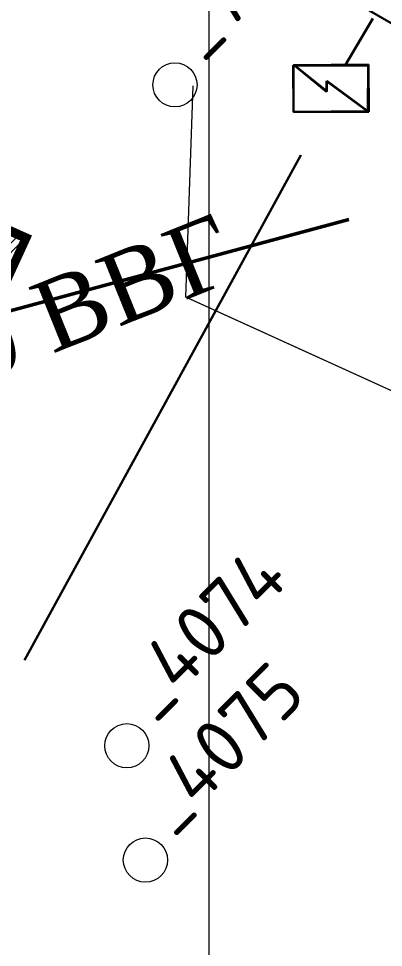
# Model space of a CAD drawing. Header units: millimetres. Extents: x 519 to 9564855, y -810 to 5021775.
# Drawn here: x 9525956.9 to 9526039.5, y 5001547.5 to 5001757.9 of the extents above; entities that cross this region are included whole.
import ezdxf

# ---------------------------------------------------------------- set-up
doc = ezdxf.new("R2010")
doc.units = ezdxf.units.MM
doc.header["$LTSCALE"] = 2
doc.header["$MEASUREMENT"] = 0
for name, color, linetype in [('COMPOUND', 3, 'Continuous'), ('GRID_PULKOVO', 7, 'Continuous'), ('OLD WELLS(dr.bfr2000)', 24, 'Continuous'), ('Скважины на 2015 год', 7, 'Continuous'), ('ТХ_выкидные линии', 24, 'Continuous')]:
    doc.layers.add(name, color=color, linetype=linetype)
for name, color, linetype, lineweight in [('WELLS(drilled after 2000y)', 6, 'Continuous', 40), ('Электро', 1, 'Continuous', 30), ('Электроснаб', 1, 'Continuous', 18), ('Электроснабжене', 1, 'Continuous', 18)]:
    doc.layers.add(name, color=color, linetype=linetype, lineweight=lineweight)
doc.styles.add('Elect', font='isocpeur.ttf')

msp = doc.modelspace()

# ---------------------------------------------------------------- hatches: boundary and pattern name
at = {"layer": 'Скважины на 2015 год', "linetype": 'ByBlock', "lineweight": 0, "ltscale": 5}
h = msp.add_hatch(dxfattribs=at)
h.set_pattern_fill('ANSI31', color=5, scale=12, style=0)
h.set_pattern_definition([(45, (0, 0), (-1.06066017178, 1.06066017178), [])])
edge = h.paths.add_edge_path()
edge.add_line((9525958.60383, 5001708.27085), (9525893.39864, 5001566.17323))
edge.add_line((9525874.00084, 5001626.27393), (9525853.10121, 5001636.5747))
edge.add_line((9525854.49929, 5001583.97465), (9525874.00084, 5001626.27393))
edge.add_line((9525853.10121, 5001636.5747), (9525897.80482, 5001735.37307))
edge.add_line((9525897.80482, 5001735.37307), (9525958.60383, 5001708.27085))
edge.add_line((9525893.337, 5001566.055), (9525854.49929, 5001583.97465))
h.paths.add_polyline_path([(9525871.46676, 5001634.53519), (9526011.01907, 5001690.91766), (9525998.22147, 5001722.59302), (9525858.66916, 5001666.21054)], flags=9)

# ---------------------------------------------------------------- linework, layer by layer
at = {"color": 1, "linetype": 'ByBlock', "lineweight": 50, "ltscale": 50}
msp.add_line((9526031.67008, 5001712.43499), (9525780.06968, 5001644.57137), dxfattribs=at)
at = {"layer": 'COMPOUND', "lineweight": 0, "const_width": 2}
msp.add_lwpolyline([(9525893.337, 5001566.055), (9525854.437, 5001583.855), (9525873.937, 5001626.155), (9525853.037, 5001636.455), (9525897.737, 5001735.255), (9525958.537, 5001708.155), (9525893.337, 5001566.055)], dxfattribs=at)
at = {"layer": 'COMPOUND', "lineweight": 0, "const_width": 2, "elevation": 0}
msp.add_lwpolyline([(9525893.39864, 5001566.17323), (9525854.49929, 5001583.97465), (9525874.00084, 5001626.27393), (9525853.10121, 5001636.5747), (9525897.80482, 5001735.37307), (9525958.60383, 5001708.27085), (9525893.39864, 5001566.17323)], dxfattribs=at)
at = {"layer": 'GRID_PULKOVO', "lineweight": 0}
msp.add_line((9526000, 5011000), (9526000, 4992000), dxfattribs=at)
at = {"layer": 'OLD WELLS(dr.bfr2000)', "lineweight": 0}
for centre in [(9525992.3, 5001742.9), (9525981.4, 5001593.2), (9525985.6, 5001567.3)]:
    msp.add_circle(centre, 5, dxfattribs=at)
at = {"layer": 'WELLS(drilled after 2000y)', "linetype": 'ByBlock', "lineweight": 0, "ltscale": 200, "const_width": 0.2}
msp.add_lwpolyline([(9526123.81187, 5001636.04273), (9525994.74326, 5001694.78638), (9525996.39219, 5001742.67798)], dxfattribs=at)
at = {"layer": 'ТХ_выкидные линии', "lineweight": 0, "ltscale": 25}
for p, q in [((9525994.74326, 5001694.78638), (9525996.39219, 5001742.67798)), ((9526123.83294, 5001636.03314), (9525994.74326, 5001694.78638))]:
    msp.add_line(p, q, dxfattribs=at)
at = {"layer": 'Электро', "ltscale": 0.5}
msp.add_line((9526110.16621, 5001717.31252, 0), (9526036.29416, 5001759.73273, 0), dxfattribs=at)
at = {"layer": 'Электро', "ltscale": 0.0025}
for p, q in [((9526037.10085, 5001757.91738, 0), (9526030.9109, 5001747.45945, 0)), ((9526020.76387, 5001726.99419), (9525958.25539, 5001612.59626))]:
    msp.add_line(p, q, dxfattribs=at)
at = {"layer": 'Электро'}
for p, q in [((9526019.05807, 5001747.28084, 0), (9526036.1065, 5001747.38518, 0)), ((9526019.12277, 5001736.70849, 0), (9526019.05807, 5001747.28084, 0)), ((9526019.1085, 5001747.38722, 0), (9526036.15693, 5001747.49156, 0)), ((9526019.1732, 5001736.81487, 0), (9526019.1085, 5001747.38722, 0)), ((9526036.00925, 5001747.28673, 0), (9526019.41365, 5001747.18516, 0)), ((9526019.41365, 5001747.18516, 0), (9526026.62543, 5001741.35793, 0)), ((9526036.05968, 5001747.39311, 0), (9526019.46408, 5001747.29154, 0)), ((9526019.46408, 5001747.29154, 0), (9526026.67586, 5001741.46431, 0)), ((9526035.93556, 5001736.84426, 0), (9526036.00925, 5001747.28673, 0)), ((9526035.98599, 5001736.95064, 0), (9526036.05968, 5001747.39311, 0)), ((9526036.1065, 5001747.38518, 0), (9526036.17121, 5001736.81282, 0)), ((9526036.15693, 5001747.49156, 0), (9526036.22163, 5001736.9192, 0)), ((9526026.62543, 5001741.35793, 0), (9526026.61089, 5001743.73316, 0)), ((9526026.61089, 5001743.73316, 0), (9526035.93556, 5001736.84426, 0)), ((9526026.67586, 5001741.46431, 0), (9526026.66132, 5001743.83954, 0)), ((9526026.66132, 5001743.83954, 0), (9526035.98599, 5001736.95064, 0)), ((9526036.17121, 5001736.81282, 0), (9526019.12277, 5001736.70849, 0)), ((9526036.22163, 5001736.9192, 0), (9526019.1732, 5001736.81487, 0))]:
    msp.add_line(p, q, dxfattribs=at)
at = {"layer": 'Электроснаб', "color": 1, "linetype": 'ByBlock', "lineweight": 0, "ltscale": 0.5}
msp.add_line((9526110.16621, 5001717.31252, 0), (9526036.29416, 5001759.73273, 0), dxfattribs=at)
at = {"layer": 'Электроснаб', "color": 1, "linetype": 'ByBlock', "lineweight": 0, "ltscale": 0.0025}
for p, q in [((9526037.10085, 5001757.91738, 0), (9526030.9109, 5001747.45945, 0)), ((9526020.76387, 5001726.99419), (9525958.25539, 5001612.59626))]:
    msp.add_line(p, q, dxfattribs=at)
at = {"layer": 'Электроснаб', "color": 1, "linetype": 'ByBlock', "lineweight": 0}
for p, q in [((9526019.05807, 5001747.28084, 0), (9526036.1065, 5001747.38518, 0)), ((9526019.12277, 5001736.70849, 0), (9526019.05807, 5001747.28084, 0)), ((9526019.1085, 5001747.38722, 0), (9526036.15693, 5001747.49156, 0)), ((9526019.1732, 5001736.81487, 0), (9526019.1085, 5001747.38722, 0)), ((9526036.00925, 5001747.28673, 0), (9526019.41365, 5001747.18516, 0)), ((9526019.41365, 5001747.18516, 0), (9526026.62543, 5001741.35793, 0)), ((9526036.05968, 5001747.39311, 0), (9526019.46408, 5001747.29154, 0)), ((9526019.46408, 5001747.29154, 0), (9526026.67586, 5001741.46431, 0)), ((9526035.93556, 5001736.84426, 0), (9526036.00925, 5001747.28673, 0)), ((9526035.98599, 5001736.95064, 0), (9526036.05968, 5001747.39311, 0)), ((9526036.1065, 5001747.38518, 0), (9526036.17121, 5001736.81282, 0)), ((9526036.15693, 5001747.49156, 0), (9526036.22163, 5001736.9192, 0)), ((9526026.62543, 5001741.35793, 0), (9526026.61089, 5001743.73316, 0)), ((9526026.61089, 5001743.73316, 0), (9526035.93556, 5001736.84426, 0)), ((9526026.67586, 5001741.46431, 0), (9526026.66132, 5001743.83954, 0)), ((9526026.66132, 5001743.83954, 0), (9526035.98599, 5001736.95064, 0)), ((9526036.17121, 5001736.81282, 0), (9526019.12277, 5001736.70849, 0)), ((9526036.22163, 5001736.9192, 0), (9526019.1732, 5001736.81487, 0))]:
    msp.add_line(p, q, dxfattribs=at)
at = {"layer": 'Электроснабжене', "color": 1, "linetype": 'ByBlock', "lineweight": 0, "ltscale": 0.5}
msp.add_line((9526110.16621, 5001717.31252, 0), (9526036.29416, 5001759.73273, 0), dxfattribs=at)
at = {"layer": 'Электроснабжене', "color": 1, "linetype": 'ByBlock', "lineweight": 0, "ltscale": 0.0025}
for p, q in [((9526037.10085, 5001757.91738, 0), (9526030.9109, 5001747.45945, 0)), ((9526020.76387, 5001726.99419), (9525958.25539, 5001612.59626))]:
    msp.add_line(p, q, dxfattribs=at)
at = {"layer": 'Электроснабжене', "color": 1, "linetype": 'ByBlock', "lineweight": 0}
for p, q in [((9526019.05807, 5001747.28084, 0), (9526036.1065, 5001747.38518, 0)), ((9526019.12277, 5001736.70849, 0), (9526019.05807, 5001747.28084, 0)), ((9526019.1085, 5001747.38722, 0), (9526036.15693, 5001747.49156, 0)), ((9526019.1732, 5001736.81487, 0), (9526019.1085, 5001747.38722, 0)), ((9526036.00925, 5001747.28673, 0), (9526019.41365, 5001747.18516, 0)), ((9526019.41365, 5001747.18516, 0), (9526026.62543, 5001741.35793, 0)), ((9526036.05968, 5001747.39311, 0), (9526019.46408, 5001747.29154, 0)), ((9526019.46408, 5001747.29154, 0), (9526026.67586, 5001741.46431, 0)), ((9526035.93556, 5001736.84426, 0), (9526036.00925, 5001747.28673, 0)), ((9526035.98599, 5001736.95064, 0), (9526036.05968, 5001747.39311, 0)), ((9526036.1065, 5001747.38518, 0), (9526036.17121, 5001736.81282, 0)), ((9526036.15693, 5001747.49156, 0), (9526036.22163, 5001736.9192, 0)), ((9526026.62543, 5001741.35793, 0), (9526026.61089, 5001743.73316, 0)), ((9526026.61089, 5001743.73316, 0), (9526035.93556, 5001736.84426, 0)), ((9526026.67586, 5001741.46431, 0), (9526026.66132, 5001743.83954, 0)), ((9526026.66132, 5001743.83954, 0), (9526035.98599, 5001736.95064, 0)), ((9526036.17121, 5001736.81282, 0), (9526019.12277, 5001736.70849, 0)), ((9526036.22163, 5001736.9192, 0), (9526019.1732, 5001736.81487, 0))]:
    msp.add_line(p, q, dxfattribs=at)

# ---------------------------------------------------------------- texts
at = {"layer": 'COMPOUND', "color": 0, "lineweight": 0, "insert": (9525856.17534, 5001684.20031, -0.00006), "char_height": 16, "attachment_point": 1, "rotation": 21.9998893, "style": 'Elect'}
msp.add_mtext('{\\fArial|b0|i0|c0|p34;\\P\\fTimes New Roman|b0|i0|c204|p18;ГЗУ-9,10 ВВГ}', dxfattribs=at)
at = {"layer": 'OLD WELLS(dr.bfr2000)', "lineweight": 0, "style": 'Elect'}
for s, p in [(' _722', (9525992.3, 5001742.9)), (' _4074', (9525981.4, 5001593.2)), (' _4075', (9525985.6, 5001567.3))]:
    msp.add_text(s, height=12.5, rotation=44.9999999, dxfattribs=at).set_placement(p)

doc.saveas('drawing.dxf')
